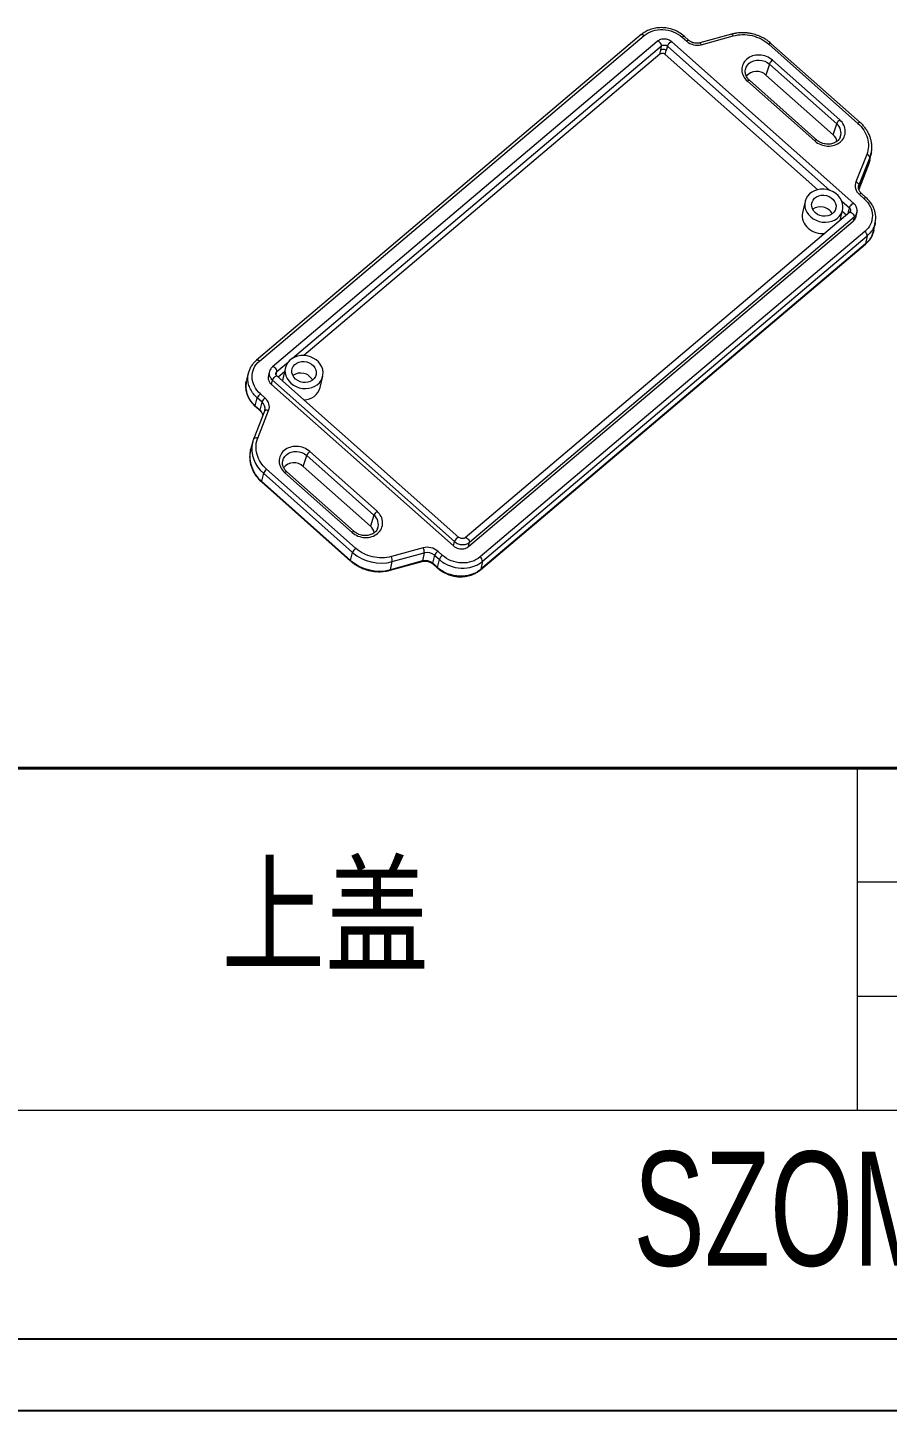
# Model space of a CAD drawing. Header units: inches. Extents: x -870 to -275, y 557 to 752.
# Drawn here: x -708.3 to -652.4, y 556.7 to 646.7 of the extents above; entities that cross this region are included whole.
import ezdxf

# ---------------------------------------------------------------- set-up
doc = ezdxf.new("R2010")
doc.units = ezdxf.units.IN
doc.header["$LTSCALE"] = 0.2
doc.layers.add('文字', color=81, linetype='Continuous')
doc.layers.add('粗实线', color=7, linetype='Continuous', lineweight=30)
doc.layers.add('细实线', color=3, linetype='Continuous', lineweight=9)
doc.styles.add('宋体', font='', dxfattribs={"width": 0.8, "height": 3.5})
doc.styles.add('长仿宋', font='', dxfattribs={"width": 0.7, "height": 4})
doc.styles.get('宋体').set_extended_font_data('SimSun')
doc.styles.get('长仿宋').set_extended_font_data('SimSun')

msp = doc.modelspace()

# ---------------------------------------------------------------- linework, layer by layer
at = {"color": 7, "linetype": 'Continuous', "lineweight": 15}
for p, q in [((-668.38, 646.27), (-693.422, 625.087)), ((-693.232, 625.023), (-668.189, 646.206)), ((-668.38, 646.27), (-668.378, 646.272)), ((-662.501, 646.299), (-664.58, 645.729)), ((-664.485, 645.615), (-662.406, 646.184)), ((-667.348, 645.828), (-692.389, 624.646)), ((-667.346, 645.83), (-667.348, 645.828)), ((-667.117, 645.253), (-667.06, 645.534)), ((-666.684, 645.519), (-666.754, 645.238)), ((-654.552, 635.283), (-666.399, 645.797)), ((-665.729, 646.107), (-665.421, 645.833)), ((-665.284, 645.893), (-665.593, 646.167)), ((-660.08, 645.642), (-654.28, 640.495)), ((-654.144, 640.555), (-659.944, 645.702)), ((-667.169, 644.994), (-690.348, 625.386)), ((-667.169, 644.994), (-667.117, 645.253)), ((-666.819, 644.98), (-666.754, 645.238)), ((-656.897, 636.175), (-666.819, 644.98)), ((-655.466, 640.723), (-659.846, 644.61)), ((-661.615, 643.87), (-661.614, 643.903)), ((-660.043, 644.35), (-660.269, 643.64)), ((-655.889, 639.753), (-660.269, 643.64)), ((-655.663, 640.463), (-660.043, 644.35)), ((-661.472, 643.234), (-657.092, 639.347)), ((-656.955, 639.407), (-661.335, 643.294)), ((-655.889, 639.753), (-655.663, 640.463)), ((-653.711, 638.468), (-654.417, 636.681)), ((-653.504, 638.261), (-654.211, 636.474)), ((-653.605, 637.748), (-653.504, 638.261)), ((-653.511, 638.068), (-653.411, 638.579)), ((-653.403, 638.62), (-653.411, 638.579)), ((-654.223, 636.182), (-653.608, 637.736)), ((-653.617, 637.72), (-653.513, 638.059)), ((-653.608, 637.736), (-653.605, 637.748)), ((-657.717, 635.415), (-657.887, 634.679)), ((-654.188, 635.865), (-653.88, 635.591)), ((-653.743, 635.651), (-654.051, 635.925)), ((-654.813, 634.704), (-679.853, 613.521)), ((-655.438, 634.175), (-655.281, 634.852)), ((-655.031, 634.519), (-655.303, 634.76)), ((-654.836, 635.005), (-654.906, 634.724)), ((-654.398, 634.434), (-654.344, 634.711)), ((-654.348, 634.755), (-654.357, 634.714)), ((-654.344, 634.712), (-654.341, 634.757)), ((-679.622, 612.946), (-654.581, 634.129)), ((-679.565, 613.227), (-654.524, 634.41)), ((-654.524, 634.41), (-654.581, 634.129)), ((-653.25, 633.537), (-653.149, 634.047)), ((-653.824, 633.458), (-678.866, 612.274)), ((-678.715, 611.99), (-653.673, 633.174)), ((-653.673, 633.174), (-653.778, 632.656)), ((-678.838, 611.438), (-653.796, 632.622)), ((-653.778, 632.656), (-678.82, 611.472)), ((-692.389, 624.646), (-692.391, 624.644)), ((-691.551, 624.592), (-691.721, 623.857)), ((-693.941, 624.28), (-694.075, 623.777)), ((-693.934, 624.277), (-693.926, 624.301)), ((-692.574, 624.363), (-692.646, 624.091)), ((-692.562, 624.361), (-692.557, 624.386)), ((-692.452, 623.5), (-692.382, 623.781)), ((-680.534, 613.267), (-692.382, 623.781)), ((-680.249, 613.545), (-692.097, 624.059)), ((-691.615, 624.314), (-692.009, 623.981)), ((-691.721, 623.857), (-691.74, 623.742)), ((-689.285, 623.294), (-689.115, 624.029)), ((-692.867, 622.616), (-693.175, 622.889)), ((-692.452, 623.5), (-680.604, 612.986)), ((-693.505, 622.102), (-693.376, 622.62)), ((-693.505, 622.102), (-693.196, 621.829)), ((-693.5, 622.058), (-693.501, 622.059)), ((-693.5, 622.058), (-693.191, 621.785)), ((-693.067, 622.346), (-693.376, 622.62)), ((-693.196, 621.829), (-693.067, 622.346)), ((-692.899, 621.765), (-693.606, 619.978)), ((-693.345, 620.012), (-692.638, 621.8)), ((-692.889, 621.806), (-692.902, 621.765)), ((-693.675, 619.77), (-693.809, 619.268)), ((-693.609, 619.97), (-693.606, 619.978)), ((-691.733, 618.393), (-691.732, 618.426)), ((-690.386, 618.163), (-690.161, 618.873)), ((-690.161, 618.873), (-685.781, 614.986)), ((-685.583, 615.246), (-689.963, 619.133)), ((-692.975, 617.716), (-693.104, 617.198)), ((-687.175, 612.569), (-692.975, 617.716)), ((-686.975, 612.838), (-692.775, 617.985)), ((-691.59, 617.757), (-687.209, 613.87)), ((-687.073, 613.931), (-691.453, 617.818)), ((-686.006, 614.276), (-690.386, 618.163)), ((-687.304, 612.051), (-693.104, 617.198)), ((-693.099, 617.154), (-687.299, 612.007)), ((-685.781, 614.986), (-686.006, 614.276)), ((-680.604, 612.986), (-680.534, 613.267)), ((-680.248, 613.544), (-680.249, 613.545)), ((-679.622, 612.946), (-679.565, 613.227)), ((-687.304, 612.051), (-687.175, 612.569)), ((-682.621, 612.014), (-684.7, 611.444)), ((-682.57, 612.866), (-684.649, 612.296)), ((-684.589, 611.966), (-682.51, 612.535)), ((-682.51, 612.535), (-682.621, 612.014)), ((-681.835, 612.378), (-681.964, 611.861)), ((-681.835, 612.378), (-681.526, 612.104)), ((-681.655, 611.587), (-681.526, 612.104)), ((-681.326, 612.374), (-681.634, 612.647)), ((-678.715, 611.99), (-678.82, 611.472)), ((-684.724, 611.407), (-682.644, 611.976)), ((-684.7, 611.444), (-684.589, 611.966)), ((-681.655, 611.587), (-681.964, 611.861)), ((-681.959, 611.816), (-681.65, 611.543)), ((-681.65, 611.543), (-681.651, 611.544))]:
    msp.add_line(p, q, dxfattribs=at)
at = {"color": 8, "linetype": 'Continuous', "lineweight": 15}
for p, q in [((-691.083, 625.213), (-667.06, 645.534)), ((-666.684, 645.519), (-656.101, 636.127)), ((-653.605, 637.748), (-654.223, 636.184)), ((-654.211, 636.474), (-654.239, 636.328)), ((-655.343, 635.455), (-654.836, 635.005)), ((-654.906, 634.724), (-654.938, 634.598)), ((-654.906, 634.724), (-654.861, 634.665)), ((-692.1, 624.352), (-691.356, 624.981)), ((-693.926, 624.301), (-693.915, 624.335)), ((-692.147, 624.121), (-692.1, 624.352))]:
    msp.add_line(p, q, dxfattribs=at)
for p, q in [((-860.564, 561.371), (-598.594, 561.371)), ((-869.854, 556.726), (-593.949, 556.726))]:
    msp.add_line(p, q)
at = {"color": 8, "linetype": 'Continuous', "lineweight": 15, "flags": 128}
for points in [[(-668.378, 646.272), (-668.372, 646.276), (-668.35, 646.282), (-668.324, 646.281), (-668.293, 646.273), (-668.259, 646.257), (-668.225, 646.235), (-668.189, 646.206)], [(-662.501, 646.299), (-662.492, 646.299), (-662.477, 646.292), (-662.46, 646.277), (-662.442, 646.253), (-662.423, 646.222), (-662.406, 646.184)], [(-667.06, 645.534), (-667.063, 645.585), (-667.088, 645.649), (-667.132, 645.715), (-667.187, 645.774), (-667.246, 645.817), (-667.301, 645.837), (-667.342, 645.833), (-667.346, 645.83)], [(-666.684, 645.519), (-666.663, 645.569), (-666.623, 645.63), (-666.571, 645.692), (-666.515, 645.747), (-666.462, 645.785), (-666.42, 645.802), (-666.399, 645.797)], [(-665.729, 646.107), (-665.697, 646.132), (-665.666, 646.152), (-665.64, 646.165), (-665.617, 646.172), (-665.6, 646.171), (-665.592, 646.166)], [(-665.284, 645.893), (-665.292, 645.897), (-665.309, 645.898), (-665.331, 645.892), (-665.358, 645.878), (-665.388, 645.859), (-665.421, 645.833)], [(-664.58, 645.729), (-664.571, 645.729), (-664.556, 645.723), (-664.539, 645.707), (-664.521, 645.683), (-664.503, 645.652), (-664.485, 645.615)], [(-659.944, 645.702), (-659.951, 645.707), (-659.968, 645.707), (-659.991, 645.701), (-660.018, 645.688), (-660.048, 645.668), (-660.08, 645.642)], [(-661.614, 643.903), (-661.602, 644.001), (-661.553, 644.15), (-661.47, 644.286), (-661.358, 644.403), (-661.22, 644.498), (-661.061, 644.566), (-660.888, 644.604), (-660.707, 644.613), (-660.525, 644.59), (-660.35, 644.537), (-660.187, 644.456), (-660.043, 644.35)], [(-661.335, 643.294), (-661.347, 643.3), (-661.364, 643.299), (-661.386, 643.292), (-661.412, 643.278), (-661.441, 643.259), (-661.472, 643.234)], [(-654.144, 640.556), (-654.152, 640.56), (-654.169, 640.561), (-654.191, 640.554), (-654.218, 640.541), (-654.248, 640.521), (-654.28, 640.495)], [(-656.955, 639.407), (-656.966, 639.413), (-656.984, 639.412), (-657.006, 639.405), (-657.032, 639.391), (-657.061, 639.372), (-657.092, 639.347)], [(-653.411, 638.579), (-653.424, 638.515), (-653.504, 638.261)], [(-654.233, 636.399), (-654.233, 636.399), (-654.211, 636.474)], [(-654.051, 635.925), (-654.059, 635.929), (-654.076, 635.93), (-654.099, 635.924), (-654.125, 635.91), (-654.156, 635.89), (-654.188, 635.865)], [(-653.741, 635.649), (-653.751, 635.656), (-653.768, 635.656), (-653.79, 635.65), (-653.817, 635.637), (-653.847, 635.617), (-653.88, 635.591)], [(-654.836, 635.005), (-654.815, 635.055), (-654.776, 635.116), (-654.724, 635.178), (-654.667, 635.233), (-654.614, 635.271), (-654.573, 635.288), (-654.551, 635.283)], [(-654.813, 634.704), (-654.806, 634.708), (-654.765, 634.713), (-654.711, 634.693), (-654.652, 634.65), (-654.596, 634.591), (-654.552, 634.524), (-654.527, 634.461), (-654.524, 634.41)], [(-653.796, 632.622), (-653.786, 632.633), (-653.778, 632.656)], [(-693.422, 625.087), (-693.414, 625.092), (-693.392, 625.099), (-693.366, 625.098), (-693.335, 625.089), (-693.302, 625.073), (-693.267, 625.051), (-693.232, 625.023)], [(-692.1, 624.352), (-692.103, 624.403), (-692.128, 624.466), (-692.172, 624.533), (-692.228, 624.591), (-692.287, 624.634), (-692.341, 624.655), (-692.382, 624.65), (-692.389, 624.646)], [(-692.382, 623.781), (-692.36, 623.831), (-692.321, 623.892), (-692.269, 623.954), (-692.212, 624.008), (-692.159, 624.047), (-692.118, 624.064), (-692.096, 624.058)], [(-692.638, 621.8), (-692.684, 621.813), (-692.729, 621.821), (-692.772, 621.824), (-692.811, 621.821), (-692.845, 621.812), (-692.872, 621.799), (-692.891, 621.78), (-692.899, 621.765)], [(-693.606, 619.978), (-693.598, 619.993), (-693.579, 620.011), (-693.552, 620.025), (-693.518, 620.034), (-693.479, 620.037), (-693.436, 620.034), (-693.391, 620.026), (-693.345, 620.012)], [(-691.732, 618.426), (-691.719, 618.524), (-691.67, 618.673), (-691.588, 618.809), (-691.475, 618.926), (-691.337, 619.021), (-691.178, 619.089), (-691.005, 619.127), (-690.824, 619.136), (-690.643, 619.113), (-690.467, 619.06), (-690.304, 618.979), (-690.161, 618.873)], [(-691.453, 617.818), (-691.464, 617.823), (-691.481, 617.822), (-691.503, 617.815), (-691.529, 617.801), (-691.558, 617.782), (-691.59, 617.757)], [(-687.073, 613.93), (-687.084, 613.936), (-687.101, 613.935), (-687.123, 613.928), (-687.149, 613.914), (-687.178, 613.895), (-687.209, 613.87)], [(-679.853, 613.521), (-679.846, 613.526), (-679.806, 613.531), (-679.751, 613.51), (-679.692, 613.467), (-679.637, 613.408), (-679.593, 613.342), (-679.568, 613.279), (-679.565, 613.227)], [(-678.84, 611.437), (-678.828, 611.45), (-678.82, 611.472)]]:
    msp.add_lwpolyline(points, dxfattribs=at)
at = {"color": 7, "linetype": 'Continuous', "lineweight": 15, "flags": 128}
for points in [[(-653.511, 638.068), (-653.525, 638.004), (-653.605, 637.748)], [(-657.357, 634.408), (-657.193, 634.284), (-657.009, 634.184), (-656.81, 634.111), (-656.603, 634.068), (-656.392, 634.056), (-656.185, 634.075), (-655.986, 634.124), (-655.803, 634.202), (-655.639, 634.307), (-655.5, 634.435), (-655.39, 634.584), (-655.312, 634.749), (-655.268, 634.924), (-655.259, 635.106), (-655.286, 635.288), (-655.348, 635.466), (-655.443, 635.635), (-655.569, 635.788), (-655.721, 635.924), (-655.896, 636.036), (-656.088, 636.122), (-656.291, 636.18), (-656.501, 636.208), (-656.711, 636.205), (-656.915, 636.171), (-657.106, 636.107), (-657.281, 636.015), (-657.432, 635.898), (-657.557, 635.759), (-657.652, 635.602), (-657.713, 635.431), (-657.74, 635.252), (-657.73, 635.069), (-657.686, 634.888), (-657.607, 634.715), (-657.496, 634.553), (-657.357, 634.408)], [(-657.048, 634.669), (-657.159, 634.789), (-657.239, 634.926), (-657.284, 635.072), (-657.292, 635.221), (-657.264, 635.366), (-657.2, 635.5), (-657.103, 635.617), (-656.977, 635.711), (-656.83, 635.779), (-656.667, 635.816), (-656.496, 635.821), (-656.325, 635.794), (-656.163, 635.736), (-656.016, 635.65), (-655.892, 635.54), (-655.796, 635.41), (-655.733, 635.268), (-655.706, 635.12), (-655.716, 634.972), (-655.762, 634.831), (-655.844, 634.705), (-655.955, 634.599), (-656.093, 634.518), (-656.249, 634.465), (-656.417, 634.444), (-656.589, 634.455), (-656.756, 634.498), (-656.912, 634.57), (-657.048, 634.669)], [(-691.191, 623.585), (-691.027, 623.461), (-690.843, 623.361), (-690.644, 623.289), (-690.437, 623.246), (-690.226, 623.233), (-690.019, 623.252), (-689.82, 623.301), (-689.636, 623.379), (-689.473, 623.484), (-689.334, 623.613), (-689.224, 623.761), (-689.146, 623.926), (-689.102, 624.102), (-689.093, 624.283), (-689.12, 624.466), (-689.182, 624.644), (-689.277, 624.812), (-689.403, 624.966), (-689.555, 625.101), (-689.73, 625.213), (-689.922, 625.3), (-690.125, 625.358), (-690.335, 625.386), (-690.545, 625.382), (-690.749, 625.348), (-690.94, 625.285), (-691.115, 625.193), (-691.266, 625.076), (-691.391, 624.936), (-691.486, 624.779), (-691.547, 624.609), (-691.574, 624.429), (-691.564, 624.247), (-691.52, 624.066), (-691.441, 623.892), (-691.33, 623.73), (-691.191, 623.585)], [(-690.882, 623.846), (-690.993, 623.967), (-691.073, 624.103), (-691.118, 624.25), (-691.126, 624.399), (-691.098, 624.544), (-691.034, 624.678), (-690.937, 624.795), (-690.811, 624.889), (-690.664, 624.956), (-690.501, 624.993), (-690.33, 624.998), (-690.159, 624.971), (-689.997, 624.913), (-689.85, 624.827), (-689.725, 624.717), (-689.63, 624.588), (-689.567, 624.446), (-689.54, 624.297), (-689.55, 624.149), (-689.596, 624.009), (-689.678, 623.883), (-689.789, 623.777), (-689.927, 623.695), (-690.083, 623.643), (-690.251, 623.622), (-690.423, 623.633), (-690.59, 623.675), (-690.746, 623.748), (-690.882, 623.846)], [(-693.823, 619.213), (-693.822, 619.213), (-693.809, 619.268)], [(-693.689, 619.715), (-693.688, 619.716), (-693.675, 619.77)]]:
    msp.add_lwpolyline(points, dxfattribs=at)
at = {"color": 7, "linetype": 'Continuous', "lineweight": 15}
for centre, radius, start, end in [((-659.41, 644.074), 0.69, 129.10094, 156.48509), ((-660.868, 643.008), 0.872, 46.53512, 141.15062), ((-655.03, 640.187), 0.69, 129.10094, 156.48509), ((-656.359, 639.2), 0.726, 9.65599, 49.65198), ((-653.753, 638.218), 0.253, 9.69011, 80.23177), ((-654.46, 636.431), 0.253, 9.69011, 80.23177), ((-656.864, 634.477), 1.043, 168.83971, 230.5456), ((-656.716, 634.195), 0.871, 28.07787, 125.90141), ((-656.586, 634.752), 1.431, 228.93487, 275.90318), ((-654.052, 633.155), 0.379, 2.90687, 53.02488), ((-690.55, 623.373), 0.871, 28.07787, 125.90141), ((-692.764, 622.374), 0.659, 128.64445, 158.149), ((-690.339, 623.596), 1.096, 269.92508, 344.00794), ((-692.455, 622.101), 0.659, 128.64445, 158.149), ((-690.986, 617.531), 0.872, 46.53512, 141.15062), ((-689.528, 618.597), 0.69, 129.10094, 156.48509), ((-692.363, 617.47), 0.659, 128.64445, 158.149), ((-685.148, 614.71), 0.69, 129.10094, 156.48509), ((-686.476, 613.723), 0.726, 9.65599, 49.65198), ((-685.431, 614.198), 2.849, 228.88708, 284.86513), ((-686.563, 612.323), 0.659, 128.64445, 158.149), ((-685.315, 614.7), 2.829, 228.88708, 284.86513), ((-685.252, 612.015), 0.665, 355.75576, 25.03072), ((-682.436, 611.318), 0.719, 48.91288, 104.83933), ((-683.173, 612.584), 0.665, 355.75576, 25.03072), ((-682.32, 611.821), 0.739, 48.91288, 104.83933), ((-681.222, 612.132), 0.659, 128.64445, 158.149), ((-680.914, 611.859), 0.659, 128.64445, 158.149), ((-679.094, 611.971), 0.379, 2.90687, 53.02488)]:
    msp.add_arc(centre, radius, start, end, dxfattribs=at)
at = {"color": 8, "linetype": 'Continuous', "lineweight": 15}
for centre, radius, start, end in [((-656.143, 639.869), 0.764, 339.12965, 51.07153), ((-693.466, 622.084), 0.0429, 154.93041, 215.5361), ((-693.404, 621.932), 0.533, 346.20372, 50.87323), ((-693.159, 621.811), 0.0419, 154.41701, 218.04957), ((-693.561, 621.403), 0.56, 9.00179, 49.40451), ((-691.783, 618.805), 2.08, 168.68508, 230.56807), ((-691.663, 619.311), 2.065, 168.72666, 230.56689), ((-693.067, 617.18), 0.0416, 154.27705, 218.74488), ((-686.26, 614.392), 0.764, 339.12965, 51.07153), ((-680.143, 613.153), 0.407, 105.0881, 163.69666), ((-687.267, 612.033), 0.0413, 154.08779, 219.69261), ((-682.662, 612.014), 0.0415, 295.2067, 359.79869), ((-684.741, 611.444), 0.0413, 294.4514, 359.95168), ((-681.926, 611.842), 0.0419, 154.41701, 218.04957), ((-681.616, 611.569), 0.0429, 154.928, 215.54776)]:
    msp.add_arc(centre, radius, start, end, dxfattribs=at)
at = {"color": 7, "linetype": 'Continuous', "lineweight": 15}
for points, knots in [([(-665.592, 646.166), (-665.701, 646.252), (-665.916, 646.422), (-666.298, 646.596), (-666.692, 646.7), (-667.085, 646.733), (-667.462, 646.7), (-667.809, 646.608), (-668.121, 646.467), (-668.293, 646.336), (-668.378, 646.272)], [0, 0, 0, 0, 0.13838, 0.272811, 0.403388, 0.530185, 0.653235, 0.77256, 0.888166, 1, 1, 1, 1]), ([(-668.189, 646.206), (-668.032, 646.339), (-667.842, 646.443), (-667.425, 646.578), (-667.198, 646.608), (-666.743, 646.589), (-666.514, 646.54), (-666.09, 646.372), (-665.894, 646.252), (-665.729, 646.107)], [0, 0, 0, 0, 0.25, 0.25, 0.5, 0.5, 0.75, 0.75, 1, 1, 1, 1]), ([(-661.154, 646.319), (-661.248, 646.339), (-661.381, 646.365), (-661.58, 646.386), (-661.751, 646.395), (-661.954, 646.391), (-662.166, 646.369), (-662.351, 646.339), (-662.461, 646.307), (-662.5, 646.296)], [0, 0, 0, 0, 0.20932, 0.294951, 0.436891, 0.584326, 0.742476, 0.907514, 1, 1, 1, 1]), ([(-662.406, 646.184), (-662.014, 646.292), (-661.587, 646.298), (-660.764, 646.106), (-660.384, 645.911), (-660.08, 645.642)], [0, 0, 0, 0, 0.5, 0.5, 1, 1, 1, 1]), ([(-659.946, 645.7), (-659.979, 645.73), (-660.073, 645.816), (-660.244, 645.936), (-660.447, 646.057), (-660.632, 646.147), (-660.803, 646.216), (-660.97, 646.273), (-661.09, 646.304), (-661.154, 646.319)], [0, 0, 0, 0, 0.100447, 0.284097, 0.45993, 0.617735, 0.731792, 0.858956, 1, 1, 1, 1]), ([(-666.399, 645.797), (-666.469, 645.847), (-666.609, 645.947), (-666.877, 645.997), (-667.145, 645.964), (-667.282, 645.872), (-667.35, 645.826)], [0, 0, 0, 0, 0.248535, 0.498276, 0.748891, 1, 1, 1, 1]), ([(-667.06, 645.534), (-667.036, 645.554), (-667.007, 645.57), (-666.943, 645.591), (-666.909, 645.595), (-666.839, 645.592), (-666.804, 645.585), (-666.739, 645.559), (-666.709, 645.541), (-666.684, 645.519)], [0, 0, 0, 0, 0.25, 0.25, 0.5, 0.5, 0.75, 0.75, 1, 1, 1, 1]), ([(-665.421, 645.833), (-665.299, 645.724), (-665.146, 645.646), (-664.814, 645.569), (-664.643, 645.571), (-664.485, 645.615)], [0, 0, 0, 0, 0.5, 0.5, 1, 1, 1, 1]), ([(-664.951, 645.724), (-664.999, 645.738), (-665.066, 645.757), (-665.156, 645.801), (-665.222, 645.841), (-665.264, 645.877), (-665.283, 645.894)], [0, 0, 0, 0, 0.385772, 0.538588, 0.79166, 1, 1, 1, 1]), ([(-664.581, 645.73), (-664.609, 645.723), (-664.663, 645.709), (-664.748, 645.703), (-664.844, 645.704), (-664.911, 645.717), (-664.951, 645.724)], [0, 0, 0, 0, 0.243417, 0.4635129, 0.6850228, 1, 1, 1, 1]), ([(-659.846, 644.61), (-660.071, 644.81), (-660.374, 644.93), (-660.998, 644.955), (-661.294, 644.86), (-661.726, 644.495), (-661.843, 644.24), (-661.829, 643.699), (-661.698, 643.435), (-661.472, 643.234)], [0, 0, 0, 0, 0.25, 0.25, 0.5, 0.5, 0.75, 0.75, 1, 1, 1, 1]), ([(-661.334, 643.296), (-661.349, 643.309), (-661.397, 643.349), (-661.463, 643.429), (-661.532, 643.534), (-661.581, 643.648), (-661.612, 643.763), (-661.613, 643.838), (-661.614, 643.873)], [0, 0, 0, 0, 0.080686, 0.255782, 0.437905, 0.627251, 0.825133, 1, 1, 1, 1]), ([(-657.092, 639.347), (-656.866, 639.147), (-656.564, 639.027), (-655.94, 639.002), (-655.643, 639.097), (-655.212, 639.462), (-655.095, 639.717), (-655.109, 640.258), (-655.24, 640.523), (-655.466, 640.723)], [0, 0, 0, 0, 0.25, 0.25, 0.5, 0.5, 0.75, 0.75, 1, 1, 1, 1]), ([(-654.28, 640.495), (-653.977, 640.226), (-653.762, 639.892), (-653.56, 639.174), (-653.577, 638.805), (-653.711, 638.468)], [0, 0, 0, 0, 0.5, 0.5, 1, 1, 1, 1]), ([(-653.406, 638.621), (-653.401, 638.645), (-653.379, 638.751), (-653.371, 638.945), (-653.386, 639.193), (-653.434, 639.434), (-653.508, 639.663), (-653.609, 639.885), (-653.735, 640.096), (-653.885, 640.294), (-654.023, 640.448), (-654.117, 640.528), (-654.146, 640.553)], [0, 0, 0, 0, 0.035131, 0.155087, 0.27784, 0.389843, 0.501933, 0.61404, 0.726051, 0.837792, 0.948984, 1, 1, 1, 1]), ([(-656.48, 639.166), (-656.535, 639.181), (-656.613, 639.203), (-656.723, 639.251), (-656.812, 639.299), (-656.895, 639.354), (-656.938, 639.394), (-656.954, 639.409)], [0, 0, 0, 0, 0.312955, 0.442058, 0.655481, 0.876951, 1, 1, 1, 1]), ([(-655.433, 639.598), (-655.439, 639.581), (-655.46, 639.523), (-655.524, 639.435), (-655.619, 639.338), (-655.733, 639.259), (-655.859, 639.199), (-655.994, 639.159), (-656.12, 639.14), (-656.234, 639.135), (-656.35, 639.141), (-656.432, 639.157), (-656.48, 639.166)], [0, 0, 0, 0, 0.053132, 0.177279, 0.297762, 0.41492, 0.528776, 0.637936, 0.742982, 0.817902, 0.892982, 1, 1, 1, 1]), ([(-654.417, 636.681), (-654.471, 636.545), (-654.478, 636.396), (-654.397, 636.108), (-654.31, 635.973), (-654.188, 635.865)], [0, 0, 0, 0, 0.5, 0.5, 1, 1, 1, 1]), ([(-654.051, 635.926), (-654.056, 635.93), (-654.087, 635.955), (-654.135, 636.011), (-654.189, 636.093), (-654.227, 636.183), (-654.244, 636.279), (-654.246, 636.352), (-654.234, 636.39), (-654.231, 636.397)], [0, 0, 0, 0, 0.03115, 0.195221, 0.367756, 0.549529, 0.743153, 0.953566, 1, 1, 1, 1]), ([(-653.88, 635.591), (-653.715, 635.445), (-653.582, 635.273), (-653.398, 634.901), (-653.347, 634.702), (-653.337, 634.307), (-653.377, 634.111), (-653.542, 633.753), (-653.666, 633.591), (-653.824, 633.458)], [0, 0, 0, 0, 0.25, 0.25, 0.5, 0.5, 0.75, 0.75, 1, 1, 1, 1]), ([(-653.149, 634.047), (-653.136, 634.148), (-653.113, 634.31), (-653.13, 634.542), (-653.168, 634.747), (-653.242, 634.968), (-653.358, 635.199), (-653.521, 635.435), (-653.666, 635.577), (-653.742, 635.65)], [0, 0, 0, 0, 0.174303, 0.280621, 0.39957, 0.531054, 0.674994, 0.831346, 1, 1, 1, 1]), ([(-654.762, 634.779), (-654.767, 634.766), (-654.777, 634.739), (-654.799, 634.717), (-654.81, 634.706)], [0, 0, 0, 0, 0.493174, 1, 1, 1, 1]), ([(-654.341, 634.757), (-654.338, 634.794), (-654.329, 634.881), (-654.364, 635.021), (-654.436, 635.165), (-654.513, 635.244), (-654.551, 635.283)], [0, 0, 0, 0, 0.1915, 0.463652, 0.733275, 1, 1, 1, 1]), ([(-654.581, 634.129), (-654.531, 634.179), (-654.442, 634.268), (-654.416, 634.385), (-654.405, 634.436)], [0, 0, 0, 0, 0.565171, 1, 1, 1, 1]), ([(-653.797, 632.621), (-653.729, 632.684), (-653.593, 632.81), (-653.436, 633.034), (-653.314, 633.276), (-653.271, 633.45), (-653.25, 633.536)], [0, 0, 0, 0, 0.249321, 0.499274, 0.749549, 1, 1, 1, 1]), ([(-693.42, 625.088), (-693.481, 625.032), (-693.604, 624.92), (-693.751, 624.722), (-693.869, 624.509), (-693.917, 624.356), (-693.941, 624.28)], [0, 0, 0, 0, 0.24918, 0.499131, 0.749479, 1, 1, 1, 1]), ([(-693.175, 622.889), (-693.34, 623.035), (-693.473, 623.208), (-693.657, 623.579), (-693.708, 623.779), (-693.718, 624.173), (-693.678, 624.369), (-693.514, 624.727), (-693.389, 624.89), (-693.232, 625.023)], [0, 0, 0, 0, 0.25, 0.25, 0.5, 0.5, 0.75, 0.75, 1, 1, 1, 1]), ([(-692.386, 624.648), (-692.428, 624.607), (-692.513, 624.525), (-692.553, 624.417), (-692.574, 624.363)], [0, 0, 0, 0, 0.498014, 1, 1, 1, 1]), ([(-694.079, 623.744), (-694.102, 623.619), (-694.152, 623.346), (-694.09, 622.987), (-693.98, 622.69), (-693.858, 622.467), (-693.701, 622.251), (-693.568, 622.124), (-693.501, 622.059)], [0, 0, 0, 0, 0.210316, 0.456237, 0.5859, 0.719782, 0.857856, 1, 1, 1, 1]), ([(-692.637, 624.088), (-692.647, 624.059), (-692.681, 623.967), (-692.655, 623.796), (-692.574, 623.623), (-692.486, 623.535), (-692.452, 623.5)], [0, 0, 0, 0, 0.147609, 0.466546, 0.789404, 1, 1, 1, 1]), ([(-692.096, 624.059), (-692.11, 624.072), (-692.138, 624.099), (-692.162, 624.145), (-692.175, 624.19), (-692.172, 624.22), (-692.17, 624.235)], [0, 0, 0, 0, 0.25843, 0.510241, 0.755726, 1, 1, 1, 1]), ([(-692.638, 621.8), (-692.584, 621.935), (-692.577, 622.084), (-692.658, 622.373), (-692.745, 622.507), (-692.867, 622.616)], [0, 0, 0, 0, 0.5, 0.5, 1, 1, 1, 1]), ([(-693.192, 621.784), (-693.186, 621.779), (-693.154, 621.753), (-693.107, 621.697), (-693.055, 621.616), (-693.023, 621.541), (-693.016, 621.494), (-693.014, 621.476)], [0, 0, 0, 0, 0.056454, 0.302393, 0.561207, 0.834295, 1, 1, 1, 1]), ([(-693.82, 619.21), (-693.833, 619.154), (-693.864, 619.017), (-693.878, 618.79), (-693.864, 618.541), (-693.818, 618.3), (-693.746, 618.07), (-693.647, 617.847), (-693.522, 617.633), (-693.373, 617.433), (-693.231, 617.273), (-693.132, 617.187), (-693.097, 617.156)], [0, 0, 0, 0, 0.077397, 0.190809, 0.306833, 0.41285, 0.51895, 0.625072, 0.731116, 0.836921, 0.942242, 1, 1, 1, 1]), ([(-693.605, 619.977), (-693.631, 619.91), (-693.666, 619.824), (-693.682, 619.732), (-693.686, 619.712)], [0, 0, 0, 0, 0.772995, 1, 1, 1, 1]), ([(-692.775, 617.985), (-693.078, 618.255), (-693.293, 618.588), (-693.495, 619.306), (-693.478, 619.676), (-693.345, 620.012)], [0, 0, 0, 0, 0.5, 0.5, 1, 1, 1, 1]), ([(-689.963, 619.133), (-690.189, 619.333), (-690.491, 619.453), (-691.115, 619.478), (-691.412, 619.383), (-691.843, 619.018), (-691.96, 618.764), (-691.946, 618.222), (-691.815, 617.958), (-691.59, 617.757)], [0, 0, 0, 0, 0.25, 0.25, 0.5, 0.5, 0.75, 0.75, 1, 1, 1, 1]), ([(-691.451, 617.819), (-691.466, 617.832), (-691.514, 617.872), (-691.581, 617.952), (-691.649, 618.057), (-691.699, 618.171), (-691.729, 618.286), (-691.73, 618.361), (-691.731, 618.396)], [0, 0, 0, 0, 0.080686, 0.255782, 0.437905, 0.627251, 0.825133, 1, 1, 1, 1]), ([(-687.209, 613.87), (-686.984, 613.67), (-686.681, 613.55), (-686.057, 613.525), (-685.761, 613.62), (-685.329, 613.985), (-685.212, 614.24), (-685.226, 614.781), (-685.357, 615.046), (-685.583, 615.246)], [0, 0, 0, 0, 0.25, 0.25, 0.5, 0.5, 0.75, 0.75, 1, 1, 1, 1]), ([(-686.597, 613.689), (-686.653, 613.704), (-686.731, 613.726), (-686.84, 613.774), (-686.929, 613.822), (-687.012, 613.877), (-687.056, 613.917), (-687.071, 613.932)], [0, 0, 0, 0, 0.312955, 0.442058, 0.655481, 0.876951, 1, 1, 1, 1]), ([(-685.551, 614.121), (-685.557, 614.104), (-685.578, 614.046), (-685.641, 613.958), (-685.736, 613.861), (-685.85, 613.782), (-685.977, 613.722), (-686.111, 613.682), (-686.237, 613.663), (-686.351, 613.658), (-686.468, 613.664), (-686.549, 613.68), (-686.597, 613.689)], [0, 0, 0, 0, 0.053132, 0.177279, 0.297762, 0.41492, 0.528776, 0.637936, 0.742982, 0.817902, 0.892982, 1, 1, 1, 1]), ([(-681.634, 612.647), (-681.756, 612.756), (-681.909, 612.834), (-682.241, 612.911), (-682.413, 612.909), (-682.57, 612.866)], [0, 0, 0, 0, 0.5, 0.5, 1, 1, 1, 1]), ([(-680.534, 613.267), (-680.469, 613.209), (-680.392, 613.162), (-680.225, 613.096), (-680.134, 613.077), (-679.955, 613.07), (-679.865, 613.081), (-679.702, 613.134), (-679.627, 613.175), (-679.565, 613.227)], [0, 0, 0, 0, 0.25, 0.25, 0.5, 0.5, 0.75, 0.75, 1, 1, 1, 1]), ([(-679.849, 613.525), (-679.877, 613.506), (-679.932, 613.469), (-680.043, 613.457), (-680.157, 613.479), (-680.218, 613.523), (-680.248, 613.545)], [0, 0, 0, 0, 0.247614, 0.495936, 0.746299, 1, 1, 1, 1]), ([(-687.297, 612.009), (-687.269, 611.984), (-687.181, 611.903), (-687.016, 611.785), (-686.811, 611.66), (-686.622, 611.567), (-686.45, 611.496), (-686.276, 611.435), (-686.15, 611.403), (-686.081, 611.386)], [0, 0, 0, 0, 0.083404, 0.266899, 0.443357, 0.605981, 0.721247, 0.845692, 1, 1, 1, 1]), ([(-684.649, 612.296), (-685.041, 612.189), (-685.468, 612.183), (-686.291, 612.375), (-686.671, 612.569), (-686.975, 612.838)], [0, 0, 0, 0, 0.5, 0.5, 1, 1, 1, 1]), ([(-682.645, 611.976), (-682.613, 611.983), (-682.557, 611.997), (-682.469, 612.002), (-682.38, 612), (-682.318, 611.988), (-682.283, 611.981)], [0, 0, 0, 0, 0.280426, 0.489865, 0.719232, 1, 1, 1, 1]), ([(-682.283, 611.981), (-682.236, 611.968), (-682.17, 611.949), (-682.081, 611.905), (-682.017, 611.866), (-681.977, 611.831), (-681.959, 611.816)], [0, 0, 0, 0, 0.390025, 0.544603, 0.800561, 1, 1, 1, 1]), ([(-681.526, 612.104), (-681.338, 611.937), (-681.114, 611.801), (-680.629, 611.608), (-680.368, 611.553), (-679.848, 611.532), (-679.589, 611.566), (-679.112, 611.719), (-678.895, 611.838), (-678.715, 611.99)], [0, 0, 0, 0, 0.25, 0.25, 0.5, 0.5, 0.75, 0.75, 1, 1, 1, 1]), ([(-678.866, 612.274), (-679.023, 612.141), (-679.213, 612.037), (-679.63, 611.903), (-679.857, 611.873), (-680.312, 611.891), (-680.541, 611.94), (-680.965, 612.108), (-681.161, 612.228), (-681.326, 612.374)], [0, 0, 0, 0, 0.25, 0.25, 0.5, 0.5, 0.75, 0.75, 1, 1, 1, 1]), ([(-686.081, 611.386), (-685.986, 611.367), (-685.853, 611.34), (-685.653, 611.319), (-685.481, 611.31), (-685.277, 611.314), (-685.064, 611.335), (-684.878, 611.366), (-684.766, 611.397), (-684.725, 611.409)], [0, 0, 0, 0, 0.208586, 0.293908, 0.435339, 0.582244, 0.739826, 0.904272, 1, 1, 1, 1]), ([(-678.82, 611.472), (-679.001, 611.319), (-679.22, 611.199), (-679.7, 611.044), (-679.961, 611.01), (-680.486, 611.031), (-680.75, 611.087), (-681.239, 611.28), (-681.466, 611.419), (-681.655, 611.587)], [0, 0, 0, 0, 0.25, 0.25, 0.5, 0.5, 0.75, 0.75, 1, 1, 1, 1]), ([(-681.651, 611.544), (-681.59, 611.493), (-681.471, 611.394), (-681.225, 611.241), (-680.929, 611.107), (-680.602, 611.02), (-680.304, 610.981), (-679.993, 610.979), (-679.63, 611.03), (-679.302, 611.143), (-679.033, 611.287), (-678.906, 611.386), (-678.84, 611.437)], [0, 0, 0, 0, 0.079015, 0.152418, 0.282141, 0.389522, 0.475375, 0.569796, 0.688554, 0.831771, 0.912784, 1, 1, 1, 1])]:
    msp.add_open_spline(points, degree=3, knots=knots, dxfattribs=at)
for points in [[(-666.754, 645.238), (-666.787, 645.267), (-666.868, 645.31), (-667.006, 645.316), (-667.086, 645.279), (-667.117, 645.253)], [(-666.819, 644.98), (-666.85, 645.007), (-666.929, 645.049), (-667.063, 645.055), (-667.139, 645.019), (-667.169, 644.994)], [(-680.604, 612.986), (-680.516, 612.908), (-680.296, 612.791), (-679.92, 612.775), (-679.705, 612.875), (-679.622, 612.946)]]:
    msp.add_open_spline(points, degree=3, dxfattribs=at)
at = {"color": 8, "linetype": 'Continuous', "lineweight": 15}
for points, knots in [([(-654.836, 635.005), (-654.814, 634.98), (-654.769, 634.931), (-654.746, 634.841), (-654.762, 634.787), (-654.77, 634.762)], [0, 0, 0, 0, 0.3477707, 0.6939037, 1, 1, 1, 1]), ([(-654.357, 634.714), (-654.362, 634.674), (-654.377, 634.556), (-654.466, 634.468), (-654.524, 634.41)], [0, 0, 0, 0, 0.342596, 1, 1, 1, 1]), ([(-654.337, 634.832), (-654.336, 634.829), (-654.333, 634.818), (-654.337, 634.808), (-654.339, 634.801)], [0, 0, 0, 0, 0.32809, 1, 1, 1, 1]), ([(-653.151, 634.047), (-653.151, 634.043), (-653.161, 633.927), (-653.251, 633.712), (-653.418, 633.416), (-653.588, 633.255), (-653.673, 633.174)], [0, 0, 0, 0, 0.012773, 0.341855, 0.670989, 1, 1, 1, 1]), ([(-653.251, 633.537), (-653.251, 633.532), (-653.261, 633.415), (-653.352, 633.199), (-653.52, 632.9), (-653.692, 632.737), (-653.778, 632.656)], [0, 0, 0, 0, 0.013124, 0.342068, 0.671011, 1, 1, 1, 1]), ([(-693.505, 622.102), (-693.595, 622.191), (-693.774, 622.368), (-693.965, 622.681), (-694.091, 623.014), (-694.134, 623.356), (-694.125, 623.614), (-694.078, 623.748), (-694.068, 623.775)], [0, 0, 0, 0, 0.190427, 0.3809, 0.571344, 0.761732, 0.952063, 1, 1, 1, 1]), ([(-693.376, 622.62), (-693.465, 622.707), (-693.643, 622.883), (-693.832, 623.193), (-693.957, 623.523), (-693.999, 623.862), (-693.99, 624.118), (-693.944, 624.251), (-693.934, 624.277)], [0, 0, 0, 0, 0.190315, 0.380702, 0.571059, 0.761431, 0.951803, 1, 1, 1, 1]), ([(-692.382, 623.781), (-692.439, 623.844), (-692.553, 623.971), (-692.612, 624.187), (-692.576, 624.311), (-692.562, 624.361)], [0, 0, 0, 0, 0.3739169, 0.7475721, 1, 1, 1, 1]), ([(-692.55, 624.421), (-692.549, 624.425), (-692.548, 624.438), (-692.538, 624.448), (-692.531, 624.454)], [0, 0, 0, 0, 0.352212, 1, 1, 1, 1]), ([(-692.172, 624.203), (-692.169, 624.229), (-692.163, 624.286), (-692.122, 624.329), (-692.1, 624.352)], [0, 0, 0, 0, 0.464355, 1, 1, 1, 1])]:
    msp.add_open_spline(points, degree=3, knots=knots, dxfattribs=at)
at = {"layer": '粗实线', "color": 7, "lineweight": 40}
msp.add_line((-598.594, 598.53), (-710.07, 598.53), dxfattribs=at)
at = {"layer": '细实线', "color": 7}
for p, q in [((-654.332, 598.53), (-654.332, 576.234)), ((-598.594, 591.098), (-654.332, 591.098)), ((-598.594, 583.666), (-654.332, 583.666)), ((-598.594, 576.234), (-765.809, 576.234))]:
    msp.add_line(p, q, dxfattribs=at)

# ---------------------------------------------------------------- texts
at = {"layer": '文字', "color": 0, "insert": (-695.723, 592.114), "char_height": 6.1932, "width": 79.17722, "attachment_point": 1, "style": '宋体'}
msp.add_mtext('上盖', dxfattribs=at)
at = {"layer": '粗实线', "insert": (-668.89, 573.573), "char_height": 7.43178, "width": 83.34008, "attachment_point": 1, "style": '长仿宋'}
msp.add_mtext('{\\fSTXinwei|b0|i0|c134|p2;SZOMK}', dxfattribs=at)

doc.saveas('drawing.dxf')
